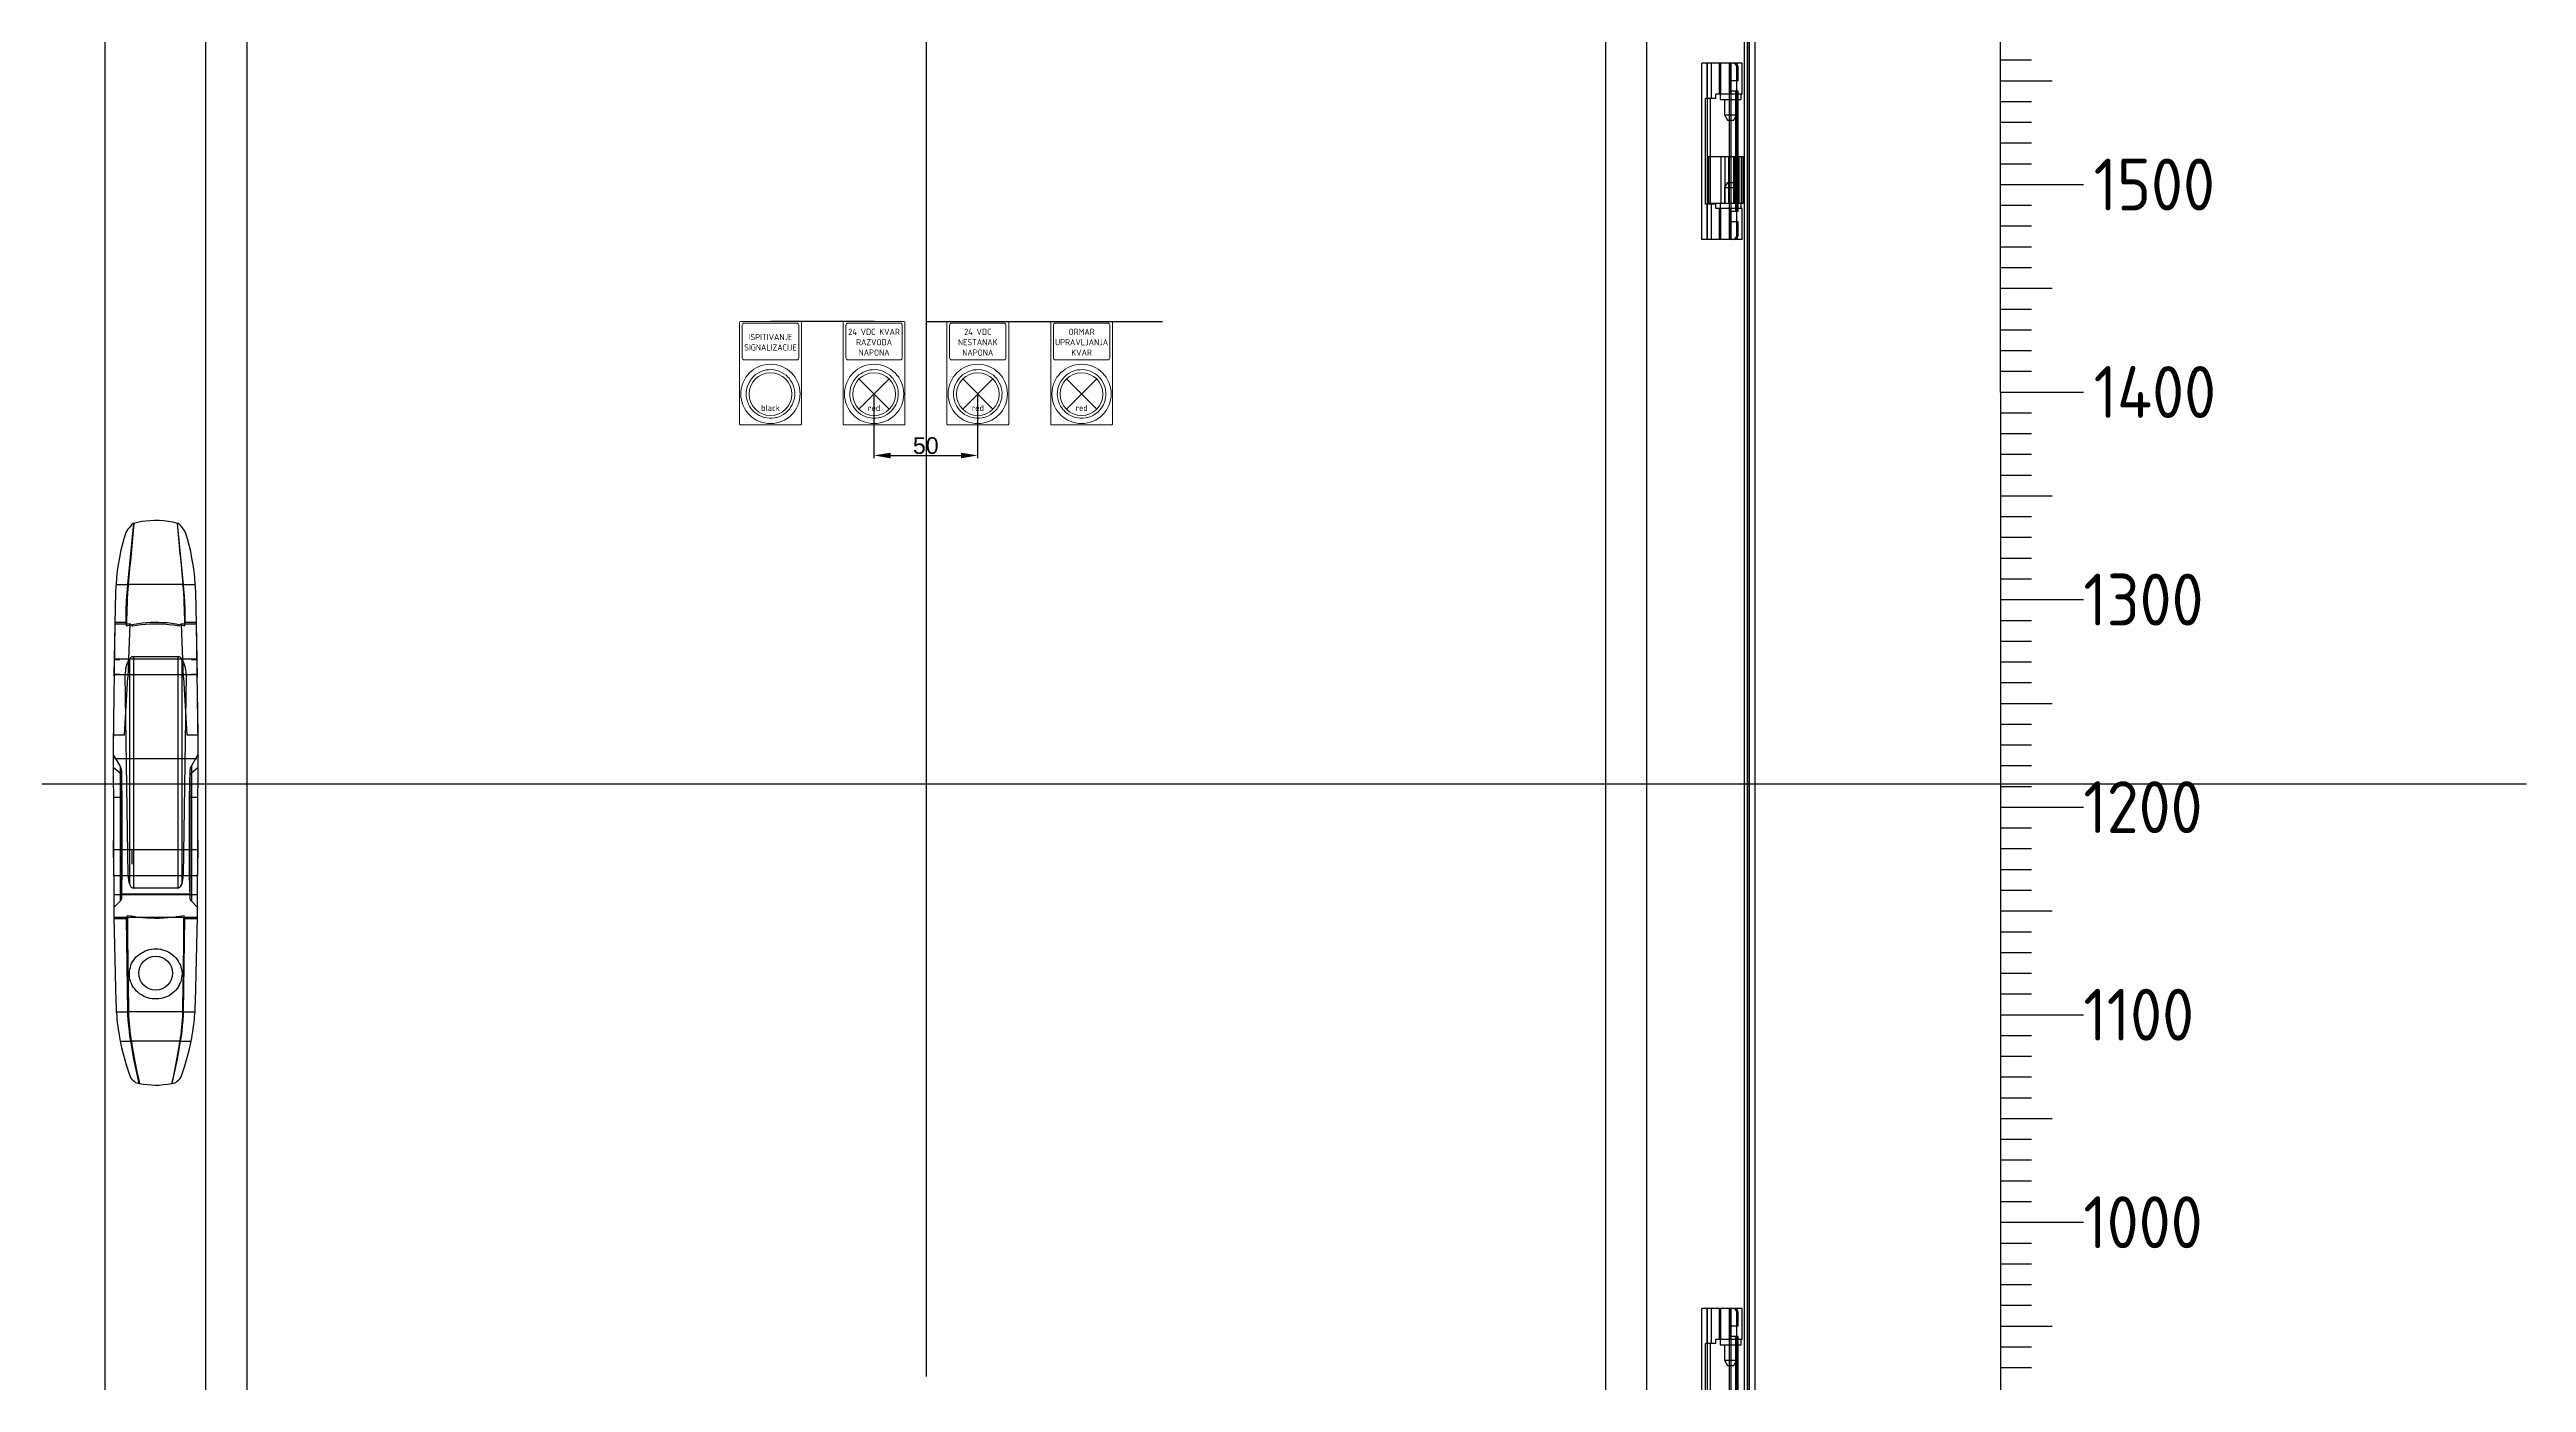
# Model space of a CAD drawing. Header units: millimetres. Extents: x 40929 to 57897, y 13592 to 43737.
# Drawn here: x 47242 to 48437, y 24186 to 24828 of the extents above; entities that cross this region are included whole.
import ezdxf
from ezdxf.enums import TextEntityAlignment as Align

# ---------------------------------------------------------------- set-up
doc = ezdxf.new("R2010")
doc.units = ezdxf.units.MM
doc.linetypes.add('ACAD_ISO03W100', pattern=[30, 12, -18])
doc.layers.add('! NO PLOT !', color=7, linetype='Continuous', true_color=0xff75dd, plot=False)
doc.layers.add('000-PI-Oprema', color=30, linetype='Continuous', lineweight=5)
doc.layers.add('000-PI-ORMAR', color=2, linetype='Continuous')
doc.layers.add('000-PI_TEXT', color=7, linetype='Continuous')
doc.styles.add('PI0', font='isocpeur.ttf', dxfattribs={"width": 0.9})
doc.styles.get("Standard").update_dxf_attribs({"font": 'arial.ttf'})
doc.dimstyles.new('ISO-25-lb', dxfattribs={"dimtxt": 8, "dimasz": 8, "dimexe": 1.25, "dimexo": 0.625, "dimtad": 1, "dimtxsty": 'Standard', "dimcen": 5, "dimadec": 0, "dimazin": 0, "dimtfac": 1, "dimtmove": 0, "dimatfit": 3, "dimfxl": 1, "dimarcsym": 0})

# ---------------------------------------------------------------- blocks, each defined once
blk = doc.blocks.new('*U117')
at = {"layer": '000-PI-ORMAR'}
for p, q in [((-13.4, 105.2), (-10.6, 134.6)), ((-10.5, 134.6), (-10.9, 134.5)), ((10.9, 134.5), (10.5, 134.6)), ((13.4, 105.2), (10.6, 134.6)), ((-19.3, 101.3), (-19.7, 86.2)), ((-19.1, 105.2), (-13.4, 105.2)), ((13.2, 105.2), (-13.2, 105.2)), ((13.4, 105.2), (19.1, 105.2)), ((19.7, 86.2), (19.3, 101.3)), ((-19.7, 86.2), (-20.5, 27.7)), ((-19.7, 86.2), (-20.1, 61)), ((-19.7, 87), (-14.2, 87)), ((-19.7, 86.2), (-12.5, 86.2)), ((-14.1, 86.2), (-14.2, 87)), ((-14, 85.3), (-14.1, 86.2)), ((-12.5, 86.2), (-13.4, 60.3)), ((-11.2, 85.1), (-12.5, 86.2)), ((12.5, 86.2), (11.2, 85.1)), ((12, 85.8), (14, 85.3)), ((12.5, 86.2), (19.7, 86.2)), ((13.4, 60.3), (12.5, 86.2)), ((14, 85.3), (14.1, 86.2)), ((14.1, 86.2), (14.2, 87)), ((14.2, 87), (19.7, 87)), ((20.5, 27.7), (19.7, 86.2)), ((20.1, 60.6), (19.7, 86.2)), ((-20.1, 61.9), (-17.3, 61.9)), ((-20.1, 61.8), (-14.7, 61.8)), ((-20, 69.3), (-12.7, 69.3)), ((-20, 69), (-17.3, 69)), ((-17.3, 69.3), (17.3, 69.3)), ((-17.3, 61.8), (17.3, 61.8)), ((-15, 32.8), (-13.4, 60.3)), ((-13.3, -35.1), (-14.7, 61.8)), ((-12.7, 69.3), (-12.6, 69.3)), ((-12.6, 69.3), (-12.6, -39.1)), ((-10.7, 70.5), (-10.7, -41)), ((-10.7, 70.5), (10.7, 70.5)), ((10.7, 70.5), (10.7, -41)), ((12.6, 69.3), (12.6, -39.1)), ((12.6, 69.3), (12.7, 69.3)), ((12.7, 69.3), (20, 69.3)), ((14.7, 61.8), (13.3, -35.1)), ((13.4, 60.3), (15, 32.8)), ((14.7, 61.8), (20.1, 61.8)), ((17.3, 69), (20, 69)), ((17.3, 61.9), (20.1, 61.9)), ((20.5, 27.7), (20.3, 48.5)), ((-20.4, 35.9), (-20.5, 27.7)), ((-20.5, 32.8), (-15, 32.8)), ((-20.5, 27.7), (-20.1, -55.1)), ((15, 32.8), (20.5, 32.8)), ((20.1, -55.1), (20.5, 27.7)), ((-17.2, 17.8), (-20.5, 23.4)), ((-17.2, 14.2), (-20.5, 17)), ((-19.8, 21.4), (19.8, 21.4)), ((-17.2, 17.8), (-17.2, -47.4)), ((-16.2, 2.4), (-16.5, 15.5)), ((-16.5, 15.5), (-16.5, -46.1)), ((-16.4, 10.5), (-16.5, 13)), ((16.5, 15.5), (16.2, 2.4)), ((16.5, 13), (16.4, 10.5)), ((16.5, 15.5), (16.5, -46.1)), ((20.5, 23.4), (17.2, 17.8)), ((17.2, 17.8), (17.2, -47.4)), ((20.5, 17), (17.2, 14.2)), ((-17.2, 2.5), (-20.5, 2.6)), ((-16.2, 2.4), (-16.5, 2.5)), ((-16.2, -35.1), (-16.2, 2.4)), ((16.5, 2.5), (16.2, 2.4)), ((16.2, 2.4), (16.2, -35.1)), ((20.5, 2.6), (17.2, 2.5)), ((-20.5, -18.2), (-20.4, -35.1)), ((-20.5, -22.5), (20.5, -22.5)), ((-11.5, -22.7), (-11.5, -29.5)), ((20.4, -35.1), (20.5, -18.2)), ((-20.4, -35.1), (-13.3, -35.1)), ((-16.2, -35.1), (16.2, -35.1)), ((13.3, -35.1), (20.4, -35.1)), ((-20.2, -44.2), (-20.1, -55.1)), ((-20.2, -44.2), (20.2, -44.2)), ((-20.2, -50.4), (-17.2, -47.4)), ((-16.5, -46.1), (-16.4, -43.8)), ((-16.4, -43.8), (16.4, -43.8)), ((-10.7, -41), (10.7, -41)), ((16.4, -43.8), (16.5, -46.1)), ((17.2, -47.4), (20.2, -50.4)), ((20.1, -55.1), (20.2, -44.2)), ((-20.1, -55.1), (20.1, -55.1)), ((-20.1, -55.1), (-19.2, -96.1)), ((-20.1, -55.7), (-14, -55.7)), ((-14, -55.7), (-13.9, -55.1)), ((-13.4, -100.7), (-14, -55.7)), ((-13.9, -55.1), (-13.7, -54.4)), ((13.4, -100.7), (14, -55.7)), ((13.9, -55.1), (13.7, -54.4)), ((14, -55.7), (13.9, -55.1)), ((14, -55.7), (20.1, -55.7)), ((19.2, -96.1), (20.1, -55.1)), ((-19, -100.7), (-13.4, -100.7)), ((13.1, -100.7), (-13.1, -100.7)), ((13.4, -100.7), (19, -100.7)), ((-17.1, -114.8), (-12, -114.8)), ((11.7, -114.8), (-11.7, -114.8)), ((12, -114.8), (17.1, -114.8)), ((-9.7, -134.8), (-8, -135.2)), ((-7.8, -135.2), (-8, -135.2)), ((7.8, -135.2), (8, -135.2)), ((8, -135.2), (9.7, -134.8))]:
    blk.add_line(p, q, dxfattribs=at)
for points in [[(-10.9, 134.5), (-11.6, 133.9), (-12.2, 133.2), (-12.8, 132.5), (-13.4, 131.8), (-13.9, 131), (-14.4, 130.2)], [(10.5, 134.6), (8.3, 135.2), (6.2, 135.5), (4, 135.8), (1.7, 136), (-0.5, 136), (-2.8, 135.9), (-4.7, 135.7), (-6.7, 135.5), (-8.6, 135.1), (-10.5, 134.6)], [(14.4, 130.2), (13.7, 131.4), (12.9, 132.5), (12.3, 133.2), (11.6, 133.9), (10.9, 134.5)], [(-14.4, 130.2), (-15.3, 127.2), (-16.1, 124.2), (-16.9, 121.1), (-17.5, 118), (-18.1, 114.8), (-18.5, 111.7), (-18.9, 108.5), (-19.1, 105.2)], [(19.1, 105.2), (18.9, 108.4), (18.5, 111.6), (18.1, 114.7), (17.5, 117.9), (16.9, 121), (16.2, 124.1), (15.3, 127.2), (14.4, 130.2)], [(-19.1, 105.2), (-19.2, 104.3), (-19.2, 103.3), (-19.3, 102.3), (-19.3, 101.3)], [(-14.2, 87), (-14.2, 90.3), (-14.2, 93.5), (-14, 96.6), (-13.9, 99.7), (-13.6, 102.7), (-13.4, 105.2)], [(14.2, 87), (14.2, 90.3), (14.2, 93.5), (14, 96.6), (13.9, 99.7), (13.6, 102.7), (13.4, 105.2)], [(19.3, 101.3), (19.3, 102.3), (19.2, 103.3), (19.2, 104.3), (19.1, 105.2)], [(-14, 85.3), (-12.2, 85.8), (-12, 85.8)], [(-12, 85.8), (-10.3, 86.1), (-8.4, 86.4), (-6.5, 86.7), (-4.5, 86.9), (-2.5, 87), (-0.5, 87), (1.5, 87), (3.6, 86.9), (5.7, 86.8), (7.8, 86.5), (9.9, 86.2), (12, 85.8), (12, 85.8)], [(11.2, 85.1), (8.8, 85.5), (6.3, 85.8), (3.8, 86), (1.3, 86.1), (-0.8, 86.1), (-2.8, 86), (-4.9, 85.9), (-7, 85.7), (-9.1, 85.4), (-11.2, 85.1)], [(-12.7, 69.3), (-13.2, 68.4), (-13.6, 67.5), (-14, 66.6), (-14.3, 65.6), (-14.5, 64.6), (-14.6, 63.5), (-14.7, 62.5), (-14.7, 61.8)], [(-12.6, 69.3), (-12.5, 69.5), (-12.3, 69.7), (-12.2, 69.9), (-12, 70), (-11.8, 70.2), (-11.6, 70.3), (-11.4, 70.4), (-11.2, 70.4), (-11, 70.5), (-10.7, 70.5)], [(10.7, 70.5), (11, 70.5), (11.2, 70.4), (11.4, 70.4), (11.6, 70.3), (11.8, 70.2), (12, 70), (12.2, 69.9), (12.3, 69.7), (12.5, 69.5), (12.6, 69.3)], [(14.7, 61.8), (14.7, 62.9), (14.6, 63.9), (14.4, 65), (14.1, 66), (13.8, 66.9), (13.4, 67.9), (13, 68.8), (12.7, 69.3)], [(-16.5, 15.5), (-16.5, 15.9), (-16.6, 16.3), (-16.7, 16.6), (-16.8, 17), (-16.9, 17.3), (-17.1, 17.6), (-17.2, 17.8)], [(17.2, 17.8), (17, 17.5), (16.9, 17.2), (16.7, 16.8), (16.6, 16.5), (16.6, 16.1), (16.5, 15.8), (16.5, 15.5)], [(-16.4, -43.8), (-16.4, -43.1), (-16.3, -42.4), (-16.3, -41.6), (-16.3, -40.7), (-16.3, -39.9), (-16.3, -38.9), (-16.3, -38), (-16.2, -37), (-16.2, -36), (-16.2, -35.1)], [(-13.3, -35.1), (-13.2, -36.2), (-13.1, -37.2), (-12.9, -38.2), (-12.6, -39.1)], [(12.6, -39.1), (12.9, -38.1), (13.1, -37.1), (13.2, -36), (13.3, -35.1)], [(16.2, -35.1), (16.2, -36.1), (16.2, -37.1), (16.3, -38.1), (16.3, -39), (16.3, -39.9), (16.3, -40.8), (16.3, -41.7), (16.3, -42.5), (16.4, -43.2), (16.4, -43.8)], [(-17.2, -47.4), (-17, -47.3), (-16.9, -47.1), (-16.7, -46.9), (-16.6, -46.7), (-16.6, -46.5), (-16.5, -46.3), (-16.5, -46.1)], [(-12.6, -39.1), (-12.4, -39.6), (-12.1, -40.1), (-12, -40.4), (-11.8, -40.6), (-11.5, -40.7), (-11.3, -40.9), (-11, -40.9), (-10.8, -41), (-10.7, -41)], [(10.7, -41), (11, -40.9), (11.2, -40.9), (11.4, -40.8), (11.6, -40.7), (11.8, -40.5), (12, -40.3), (12.3, -39.8), (12.6, -39.3), (12.6, -39.1)], [(16.5, -46.1), (16.5, -46.3), (16.6, -46.5), (16.7, -46.8), (16.8, -47), (16.9, -47.1), (17.1, -47.3), (17.2, -47.4)], [(-9.6, -55.1), (-9.9, -55), (-11.8, -54.7), (-13.7, -54.4)], [(9.6, -55.1), (7.8, -55.3), (5.8, -55.5), (3.8, -55.6), (1.7, -55.7), (-0.4, -55.7), (-2.4, -55.6), (-4.3, -55.6), (-6.2, -55.4), (-8.1, -55.2), (-9.6, -55.1)], [(13.7, -54.4), (11.7, -54.8), (9.8, -55), (9.6, -55.1)], [(8.9, -73.9), (9.6, -74.6), (10.3, -75.5), (10.9, -76.3), (11.4, -77.3), (11.9, -78.2), (12.2, -79.2), (12.5, -80.2), (12.6, -81.3), (12.7, -82.3), (12.6, -83.3), (12.5, -84.2), (12.3, -85.2), (12.1, -86.1), (11.7, -87), (11.3, -87.9), (10.9, -88.7), (10.3, -89.5), (9.7, -90.3), (9, -91), (8.3, -91.6), (7.5, -92.2), (6.6, -92.8), (5.7, -93.3), (4.8, -93.7), (3.7, -94), (2.7, -94.3), (1.6, -94.5), (0.5, -94.5), (-0.6, -94.5), (-1.7, -94.4), (-2.8, -94.3), (-3.8, -94), (-4.9, -93.6), (-5.9, -93.2), (-6.9, -92.6), (-7.8, -92), (-8.6, -91.3), (-9.4, -90.6), (-10.1, -89.7), (-10.8, -88.9), (-11.3, -88), (-11.7, -87), (-12.1, -86.1), (-12.4, -85.1), (-12.6, -84.1), (-12.7, -83.1), (-12.7, -82.1), (-12.6, -81.2), (-12.5, -80.2), (-12.2, -79.3), (-11.9, -78.4), (-11.6, -77.5), (-11.1, -76.7), (-10.6, -75.9), (-10, -75.1), (-9.4, -74.3), (-8.6, -73.6), (-7.8, -73), (-7, -72.4), (-6.1, -71.9), (-5.1, -71.4), (-4.1, -71), (-3.1, -70.7), (-2, -70.5), (-0.9, -70.4), (0.1, -70.4), (1.2, -70.4), (2.3, -70.6), (3.3, -70.8), (4.4, -71.1), (5.4, -71.5), (6.3, -72), (7.2, -72.5), (8.1, -73.2), (8.9, -73.9)], [(-19.2, -96.1), (-19.1, -98.4), (-19, -100.7)], [(-19, -100.7), (-18.8, -102.4), (-18.7, -104.2), (-18.5, -105.9), (-18.3, -107.6), (-18.1, -109.2), (-17.8, -110.9), (-17.6, -111.9), (-17.5, -112.9), (-17.3, -113.9), (-17.1, -114.8)], [(-12, -114.8), (-12.4, -112.5), (-12.7, -110.1), (-13, -107.5), (-13.2, -104.8), (-13.4, -102.1), (-13.4, -100.7)], [(12, -114.8), (12.4, -112.5), (12.7, -110.1), (13, -107.5), (13.2, -104.8), (13.4, -102.1), (13.4, -100.7)], [(17.1, -114.8), (17.4, -113.4), (17.6, -111.9), (17.9, -110.4), (18.1, -108.7), (18.4, -107), (18.6, -105.3), (18.7, -104.2), (18.8, -103), (18.9, -101.8), (19, -100.7)], [(19, -100.7), (19.1, -98.4), (19.2, -96.1)], [(-17.1, -114.8), (-16.5, -117.9), (-15.7, -120.9), (-14.9, -123.8), (-14.1, -126.7), (-13.1, -129.6), (-12.1, -132.3)], [(-8, -135.2), (-10.5, -123.5), (-12, -114.8)], [(8, -135.2), (10.5, -123.5), (12, -114.8)], [(12.1, -132.3), (13.1, -129.6), (14.1, -126.8), (14.9, -123.9), (15.7, -120.9), (16.5, -117.9), (17.1, -114.8)], [(-12.1, -132.3), (-11.6, -133), (-11, -133.6), (-10.4, -134.2), (-9.7, -134.8)], [(-7.8, -135.2), (-5.9, -135.6), (-4.1, -135.8), (-2.2, -135.9), (-0.2, -136), (1.7, -136), (3.7, -135.8), (5.8, -135.6), (7.8, -135.2)], [(9.7, -134.8), (10.4, -134.2), (11, -133.6), (11.6, -133), (12.1, -132.3)]]:
    blk.add_lwpolyline(points, dxfattribs=at)
blk.add_circle((0, -82.1), 8.15, dxfattribs=at)
for centre, major_axis, ratio, start_param, end_param in [((73, -135.2), (0, 546.8), 0.175521, 1.054802, 1.115623), ((-73, -135.2), (0, 546.8), 0.175521, -1.115623, -1.054802), ((-7.5, 87.2), (0, 37), 0.175521, 1.061397, 1.596486), ((7.5, 87.2), (0, 37), 0.175521, 4.6867, 5.221788), ((-7.5, 87.2), (0, 37), 0.175521, -4.6867, -4.66155), ((7.5, 87.2), (0, 37), 0.175521, 4.66155, 4.6867), ((-19.5, 12.8), (-3, 0), 0.71325, 3.261467, 3.839724), ((19.5, 12.8), (-3, 0), 0.71325, 5.585054, 6.163311), ((-19.5, 2.5), (-3, 0), 0.017452, 3.261467, 3.839724), ((19.5, 2.5), (-3, 0), 0.017452, -0.698132, -0.119874), ((137.5, -39.6), (0, 669.9), 0.225671, -4.689366, -4.621155), ((-137.5, -39.6), (0, 669.9), 0.225671, 4.621155, 4.689366), ((-5.9, -95.4), (0, 32.4), 0.225671, 1.735147, 2.215471), ((5.9, -95.4), (0, 32.4), 0.225671, 4.067714, 4.548039), ((21.2, -9.1), (0, 180.2), 0.225671, -4.085045, -3.936826), ((-21.2, -9.1), (0, 180.2), 0.225671, 3.936826, 4.085045)]:
    blk.add_ellipse(centre, major_axis=major_axis, ratio=ratio, start_param=start_param, end_param=end_param, dxfattribs=at)
blk = doc.blocks.new('A$C34f25ed7')
at = {"layer": '000-PI-ORMAR'}
blk.add_blockref('*U117', (-4, -1008.4), dxfattribs=at)
blk = doc.blocks.new('8806000_2000x800x600')
at = {"layer": '! NO PLOT !'}
for p, q in [((-3770.8, 1831.7), (-3770.8, -8.3)), ((-3075.8, -8.3), (-3075.8, 1831.7)), ((-3750.8, 1826.7), (-3750.8, -3.3)), ((-3095.8, 1826.7), (-3095.8, -3.3)), ((-3049.3, 1183), (-3049.3, 1268)), ((-3029.9, 1268), (-3049.3, 1268)), ((-3046.8, 1251), (-3046.8, 1268)), ((-3046.6, 1183), (-3046.6, 1268)), ((-3044.7, 1251), (-3044.7, 1268)), ((-3041, 1268), (-3041, 1253)), ((-3040.1, 1253), (-3040.1, 1268)), ((-3036, 1183), (-3036, 1268)), ((-3035.4, 1253), (-3035.4, 1268)), ((-3035.2, 1183), (-3035.2, 1268)), ((-3032.4, 1266), (-3031.8, 1266)), ((-3032.4, 1185), (-3032.4, 1266)), ((-3031.8, 1259.5), (-3031.8, 1266)), ((-3029.9, 1253), (-3029.9, 1268)), ((-3031.8, 1259.5), (-3036, 1259.5)), ((-3031.7, 1254.5), (-3036, 1254.5)), ((-3032.9, 1196.5), (-3032.9, 1254.5)), ((-3032.4, 1191.5), (-3032.4, 1259.5)), ((-3032.2, 1196.5), (-3032.2, 1254.5)), ((-3031.7, 1196.5), (-3031.7, 1254.5)), ((-3047.6, 1200), (-3047.6, 1251)), ((-3042.6, 1251), (-3047.6, 1251)), ((-3045.1, 1200), (-3045.1, 1251)), ((-3029.9, 1253), (-3042.6, 1253)), ((-3042.6, 1251), (-3042.6, 1253)), ((-3040.5, 1253), (-3040.5, 1250.5)), ((-3040.5, 1250.5), (-3030.3, 1250.5)), ((-3038.4, 1250.5), (-3038.4, 1243)), ((-3038.4, 1243), (-3032.5, 1243)), ((-3038.4, 1243), (-3036.9, 1240.5)), ((-3033.9, 1240.5), (-3032.5, 1243)), ((-3032.5, 1243), (-3032.5, 1250.5)), ((-3030.3, 1250.5), (-3030.3, 1253)), ((-3036.9, 1240.5), (-3033.9, 1240.5)), ((-3046.1, 1223), (-3046.1, 1200.5)), ((-3046.1, 1223), (-3029.3, 1223)), ((-3040.2, 1223), (-3040.2, 1200.5)), ((-3038.2, 1223), (-3038.2, 1200.5)), ((-3036.5, 1223), (-3036.5, 1200.5)), ((-3036.1, 1223), (-3036.1, 1200.5)), ((-3034, 1223), (-3034, 1200.5)), ((-3033.6, 1223), (-3033.6, 1200.5)), ((-3033.3, 1223), (-3033.3, 1200.5)), ((-3032.2, 1223), (-3032.2, 1200.5)), ((-3031.4, 1223), (-3031.4, 1200.5)), ((-3031.3, 1200.5), (-3031.3, 1223)), ((-3030.3, 1223), (-3030.3, 1200.5)), ((-3029.5, 1223), (-3029.5, 1200.5)), ((-3036.9, 1210.5), (-3038.4, 1208)), ((-3038.4, 1208), (-3038.4, 1200.5)), ((-3038.4, 1208), (-3032.5, 1208)), ((-3036.9, 1210.5), (-3033.9, 1210.5)), ((-3032.5, 1208), (-3033.9, 1210.5)), ((-3032.5, 1200.5), (-3032.5, 1208)), ((-3042.6, 1200), (-3047.6, 1200)), ((-3046.8, 1183), (-3046.8, 1200)), ((-3046.1, 1200.5), (-3029.3, 1200.5)), ((-3044.7, 1183), (-3044.7, 1200)), ((-3042.6, 1198), (-3042.6, 1200)), ((-3029.9, 1198), (-3042.6, 1198)), ((-3041, 1198), (-3041, 1183)), ((-3040.5, 1200.5), (-3040.5, 1198)), ((-3040.1, 1183), (-3040.1, 1198)), ((-3031.7, 1196.5), (-3036, 1196.5)), ((-3035.4, 1183), (-3035.4, 1198)), ((-3030.3, 1198), (-3030.3, 1200.5)), ((-3029.9, 1183), (-3029.9, 1198)), ((-3029.9, 1183), (-3049.3, 1183)), ((-3031.8, 1191.5), (-3036, 1191.5)), ((-3032.4, 1185), (-3031.8, 1185)), ((-3031.8, 1185), (-3031.8, 1191.5)), ((-3049.3, 583), (-3049.3, 668)), ((-3029.9, 668), (-3049.3, 668)), ((-3046.8, 651), (-3046.8, 668)), ((-3046.6, 583), (-3046.6, 668)), ((-3044.7, 651), (-3044.7, 668)), ((-3041, 668), (-3041, 653)), ((-3040.1, 653), (-3040.1, 668)), ((-3036, 583), (-3036, 668)), ((-3031.8, 659.5), (-3036, 659.5)), ((-3035.4, 653), (-3035.4, 668)), ((-3035.2, 583), (-3035.2, 668)), ((-3032.4, 666), (-3031.8, 666)), ((-3032.4, 585), (-3032.4, 666)), ((-3032.4, 591.5), (-3032.4, 659.5)), ((-3031.8, 659.5), (-3031.8, 666)), ((-3029.9, 653), (-3029.9, 668)), ((-3047.6, 600), (-3047.6, 651)), ((-3042.6, 651), (-3047.6, 651)), ((-3045.1, 600), (-3045.1, 651)), ((-3029.9, 653), (-3042.6, 653)), ((-3042.6, 651), (-3042.6, 653)), ((-3040.5, 653), (-3040.5, 650.5)), ((-3040.5, 650.5), (-3030.3, 650.5)), ((-3038.4, 650.5), (-3038.4, 643)), ((-3031.7, 654.5), (-3036, 654.5)), ((-3032.9, 596.5), (-3032.9, 654.5)), ((-3032.5, 643), (-3032.5, 650.5)), ((-3032.2, 596.5), (-3032.2, 654.5)), ((-3031.7, 596.5), (-3031.7, 654.5)), ((-3030.3, 650.5), (-3030.3, 653)), ((-3038.4, 643), (-3036.9, 640.5)), ((-3038.4, 643), (-3032.5, 643)), ((-3036.9, 640.5), (-3033.9, 640.5)), ((-3033.9, 640.5), (-3032.5, 643))]:
    blk.add_line(p, q, dxfattribs=at)
for centre, start_param, end_param in [((-3034.4, 1266), 4.712389, 6.283185), ((-3033.7, 1266), 4.712389, 6.283185), ((-3034.4, 1185), 3.141593, 4.712389), ((-3033.7, 1185), 3.141593, 4.712389), ((-3034.4, 666), 4.712389, 6.283185), ((-3033.7, 666), 4.712389, 6.283185)]:
    blk.add_ellipse(centre, major_axis=(0, 2), ratio=0.965926, start_param=start_param, end_param=end_param, dxfattribs=at)
at = {"layer": '000-PI-ORMAR'}
for p, q in [((-3819.3, 1904), (-3819.3, -80.5)), ((-3028.8, 1904), (-3028.8, -80.5)), ((-3027.3, -80.5), (-3027.3, 1904)), ((-3027.3, 1904), (-3027.3, -80.5)), ((-3026.5, 1883.5), (-3026.5, -67.5)), ((-3023.8, 1883.5), (-3023.8, -67.5))]:
    blk.add_line(p, q, dxfattribs=at)
at = {"ltscale": 0.25}
blk.add_blockref('A$C34f25ed7', (-3790.8, 1920), dxfattribs=at)
blk = doc.blocks.new('*D302')
at = {"layer": '! NO PLOT !', "color": 0, "linetype": 'Continuous', "lineweight": -2, "ltscale": 0.25, "transparency": 16777216}
for p, q in [((47639.8, 24661.7), (47639.8, 24631.5)), ((47689.8, 24661.8), (47689.8, 24631.5)), ((47647.8, 24632.8), (47681.8, 24632.8))]:
    blk.add_line(p, q, dxfattribs=at)
at = {"layer": '! NO PLOT !', "color": 0, "ltscale": 0.25, "transparency": 16777216}
for points in [[(47647.8, 24634.1), (47647.8, 24631.4), (47639.8, 24632.8)], [(47681.8, 24634.1), (47681.8, 24631.4), (47689.8, 24632.8)]]:
    blk.add_solid(points, dxfattribs=at)
at = {"layer": 'Defpoints', "color": 0, "ltscale": 0.25, "transparency": 16777216}
for p in [(47639.8, 24662.3), (47689.8, 24662.4), (47689.8, 24632.8)]:
    blk.add_point(p, dxfattribs=at)
at = {"layer": '! NO PLOT !', "color": 0, "ltscale": 0.25, "transparency": 16777216, "insert": (47664.8, 24637.5), "char_height": 8, "attachment_point": 5}
blk.add_mtext('50', dxfattribs=at)
blk = doc.blocks.new('Label_holder_rectangular')
at = {"layer": '000-PI-Oprema'}
for p, q in [((-14.9, -14.4), (-14.9, 34.400002)), ((-14.4, 34.900002), (14.4, 34.900002)), ((-13.6, 17.4), (-13.6, 33.099998)), ((-12.6, 34.099998), (12.6, 34.099998)), ((13.6, 17.4), (13.6, 33.099998)), ((14.9, -14.4), (14.9, 34.400002)), ((-12.6, 16.4), (12.6, 16.4)), ((-14.4, -14.9), (14.4, -14.9))]:
    blk.add_line(p, q, dxfattribs=at)
blk.add_circle((0, 0), 14.3, dxfattribs=at)
for centre, radius, start, end in [((-14.4, 34.4), 0.5, 89.999956, 179.999825), ((-12.6, 33.1), 1, 90.000022, 180.000087), ((12.6, 33.1), 1, 359.999913, 89.999978), ((14.4, 34.4), 0.5, 0.000175, 90.000044), ((-12.6, 17.4), 1, 180, 269.999978), ((12.6, 17.4), 1, 270.000022, 0), ((0, 0), 11.7, 170, 180), ((0, 0), 11.7, 180, 220), ((0, 0), 11.705, 160, 170), ((0, 0), 11.7, 109.999999, 160.000001), ((0, 0), 11.704999, 100, 110), ((0, 0), 11.7, 50, 100), ((0, 0), 11.705, 40.000001, 49.999999), ((0, 0), 11.7, 350, 40), ((0, 0), 11.705, 220.000001, 229.999999), ((0, 0), 11.7, 230, 280), ((0, 0), 11.704999, 280, 290), ((0, 0), 11.7, 289.999999, 340.000001), ((0, 0), 11.705, 340, 350), ((-14.4, -14.4), 0.5, 180, 270.000044), ((14.4, -14.4), 0.5, 269.999956, 0)]:
    blk.add_arc(centre, radius, start, end, dxfattribs=at)

msp = doc.modelspace()

# ---------------------------------------------------------------- linework, layer by layer
at = {"layer": '! NO PLOT !', "ltscale": 0.25}
for p, q in [((47664.956, 25380.589), (47664.956, 24188.993)), ((47639.866, 24697.339), (47589.866, 24697.339)), ((47664.956, 24697.339), (47778.89, 24697.339)), ((48436.59, 24474.439), (47085.235, 24474.439))]:
    msp.add_line(p, q, dxfattribs=at)
for p, q in [((48182.956, 24663.339), (48182.956, 25463.339)), ((48182.956, 24823.339), (48197.956, 24823.339)), ((48182.956, 24813.339), (48207.956, 24813.339)), ((48182.956, 24803.339), (48197.956, 24803.339)), ((48182.956, 24793.339), (48197.956, 24793.339)), ((48182.956, 24783.339), (48197.956, 24783.339)), ((48182.956, 24773.339), (48197.956, 24773.339)), ((48182.956, 24763.339), (48222.956, 24763.339)), ((48182.956, 24753.339), (48197.956, 24753.339)), ((48182.956, 24743.339), (48197.956, 24743.339)), ((48182.956, 24733.339), (48197.956, 24733.339)), ((48182.956, 24723.339), (48197.956, 24723.339)), ((48182.956, 24713.339), (48207.956, 24713.339)), ((48182.956, 24703.339), (48197.956, 24703.339)), ((48182.956, 24693.339), (48197.956, 24693.339)), ((48182.956, 24683.339), (48197.956, 24683.339)), ((48182.956, 24673.339), (48197.956, 24673.339)), ((48182.956, 24663.339), (48222.956, 24663.339)), ((48182.956, 24663.339), (48182.956, 23803.339)), ((48182.956, 24663.339), (48222.956, 24663.339)), ((48182.956, 24653.339), (48197.956, 24653.339)), ((48182.956, 24643.339), (48197.956, 24643.339)), ((48182.956, 24633.339), (48197.956, 24633.339)), ((48182.956, 24623.339), (48197.956, 24623.339)), ((48182.956, 24613.339), (48207.956, 24613.339)), ((48182.956, 24603.339), (48197.956, 24603.339)), ((48182.956, 24593.339), (48197.956, 24593.339)), ((48182.956, 24583.339), (48197.956, 24583.339)), ((48182.956, 24573.339), (48197.956, 24573.339)), ((48182.956, 24563.339), (48222.956, 24563.339)), ((48182.956, 24553.339), (48197.956, 24553.339)), ((48182.956, 24543.339), (48197.956, 24543.339)), ((48182.956, 24533.339), (48197.956, 24533.339)), ((48182.956, 24523.339), (48197.956, 24523.339)), ((48182.956, 24513.339), (48207.956, 24513.339)), ((48182.956, 24503.339), (48197.956, 24503.339)), ((48182.956, 24493.339), (48197.956, 24493.339)), ((48182.956, 24483.339), (48197.956, 24483.339)), ((48182.956, 24473.339), (48197.956, 24473.339)), ((48182.956, 24463.339), (48222.956, 24463.339)), ((48182.956, 24463.339), (48222.956, 24463.339)), ((48182.956, 24463.339), (48222.956, 24463.339)), ((48182.956, 24453.339), (48197.956, 24453.339)), ((48182.956, 24443.339), (48197.956, 24443.339)), ((48182.956, 24433.339), (48197.956, 24433.339)), ((48182.956, 24423.339), (48197.956, 24423.339)), ((48182.956, 24413.339), (48207.956, 24413.339)), ((48182.956, 24403.339), (48197.956, 24403.339)), ((48182.956, 24393.339), (48197.956, 24393.339)), ((48182.956, 24383.339), (48197.956, 24383.339)), ((48182.956, 24373.339), (48197.956, 24373.339)), ((48182.956, 24363.339), (48222.956, 24363.339)), ((48182.956, 24353.339), (48197.956, 24353.339)), ((48182.956, 24343.339), (48197.956, 24343.339)), ((48182.956, 24333.339), (48197.956, 24333.339)), ((48182.956, 24323.339), (48197.956, 24323.339)), ((48182.956, 24313.339), (48207.956, 24313.339)), ((48182.956, 24303.339), (48197.956, 24303.339)), ((48182.956, 24293.339), (48197.956, 24293.339)), ((48182.956, 24283.339), (48197.956, 24283.339)), ((48182.956, 24273.339), (48197.956, 24273.339)), ((48182.956, 24263.339), (48222.956, 24263.339)), ((48182.956, 24263.339), (48222.956, 24263.339)), ((48182.956, 24263.339), (48222.956, 24263.339)), ((48182.956, 24263.339), (48222.956, 24263.339)), ((48182.956, 24253.339), (48197.956, 24253.339)), ((48182.956, 24243.339), (48197.956, 24243.339)), ((48182.956, 24233.339), (48197.956, 24233.339)), ((48182.956, 24223.339), (48197.956, 24223.339)), ((48182.956, 24213.339), (48207.956, 24213.339)), ((48182.956, 24203.339), (48197.956, 24203.339)), ((48182.956, 24193.339), (48197.956, 24193.339))]:
    msp.add_line(p, q)
at = {"layer": '000-PI-Oprema'}
for p, q in [((47632.583, 24669.622), (47647.15, 24655.056)), ((47647.15, 24669.622), (47632.583, 24655.056)), ((47682.583, 24669.622), (47697.15, 24655.056)), ((47697.15, 24669.622), (47682.583, 24655.056)), ((47732.633, 24669.622), (47747.2, 24655.056)), ((47747.2, 24669.622), (47732.633, 24655.056))]:
    msp.add_line(p, q, dxfattribs=at)
for centre in [(47589.906, 24662.339), (47639.866, 24662.339), (47689.866, 24662.339), (47739.917, 24662.339)]:
    msp.add_circle(centre, 10.3, dxfattribs=at)

# ---------------------------------------------------------------- block references
msp.add_blockref('8806000_2000x800x600', (51088.272, 23553.84))
at = {"layer": '000-PI-Oprema', "linetype": 'ACAD_ISO03W100', "lineweight": 25, "ltscale": 0.25, "transparency": 33554687}
for p in [(47589.906, 24662.439), (47639.866, 24662.439), (47689.866, 24662.439), (47739.917, 24662.439)]:
    msp.add_blockref('Label_holder_rectangular', p, dxfattribs=at)

# ---------------------------------------------------------------- texts
at = {"layer": '! NO PLOT !', "char_height": 3, "width": 27.82747, "attachment_point": 5, "style": 'PI0'}
for s, insert in [('{\\fISOCPEUR|b0|i0|c238|p34;black}', (47589.906, 24655.686)), ('{\\fISOCPEUR|b0|i0|c238|p34;red}', (47639.866, 24655.686)), ('{\\fISOCPEUR|b0|i0|c238|p34;red}', (47689.866, 24655.686)), ('{\\fISOCPEUR|b0|i0|c238|p34;red}', (47739.917, 24655.686))]:
    msp.add_mtext(s, dxfattribs=dict(at, insert=insert))
at = {"style": 'PI0', "width": 0.9}
for s, p in [('1500', (48227.927, 24763.339)), ('1400', (48227.927, 24663.339)), ('1300', (48222.956, 24563.339)), ('1200', (48222.956, 24463.339)), ('1100', (48222.956, 24363.339)), ('1000', (48222.956, 24263.339))]:
    msp.add_text(s, height=25, dxfattribs=at).set_placement(p, align=Align.MIDDLE_LEFT)
at = {"layer": '000-PI_TEXT', "char_height": 3, "width": 24.5, "attachment_point": 5, "style": 'PI0'}
for s, insert in [('{\\fISOCPEUR|b0|i0|c238|p34;ISPITIVANJE SIGNALIZACIJE}', (47589.906, 24687.339)), ('{\\fISOCPEUR|b0|i0|c238|p34;24 VDC KVAR RAZVODA NAPONA}', (47639.866, 24687.339)), ('{\\fISOCPEUR|b0|i0|c238|p34;24 VDC NESTANAK NAPONA}', (47689.866, 24687.339)), ('{\\fISOCPEUR|b0|i0|c238|p34;ORMAR UPRAVLJANJA KVAR}', (47739.917, 24687.339))]:
    msp.add_mtext(s, dxfattribs=dict(at, insert=insert))

# ---------------------------------------------------------------- dimensions: what is measured, and where the dimension line sits
at = {"layer": '! NO PLOT !', "ltscale": 0.25}
dim = msp.add_linear_dim(base=(47689.816, 24632.781), p1=(47639.816, 24662.289), p2=(47689.816, 24662.389), dimstyle='ISO-25-lb', dxfattribs=at)
dim.commit()
dim.dimension.update_dxf_attribs({"geometry": '*D302', "text_midpoint": (47664.816, 24637.49)})

doc.saveas('drawing.dxf')
